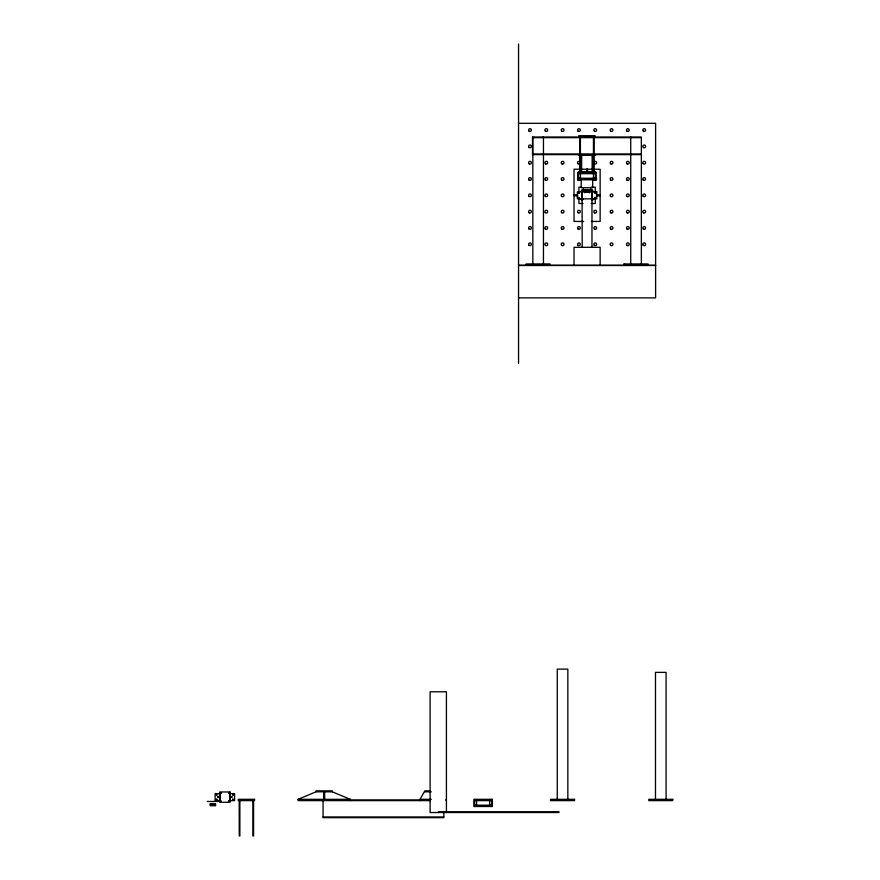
<?xml version="1.0" encoding="UTF-8"?>
<svg xmlns="http://www.w3.org/2000/svg" width="880" height="880" viewBox="0 0 880 880"><rect width="100%" height="100%" fill="white"/><g stroke="black" fill="none" stroke-linecap="round" stroke-linejoin="round"><path stroke-width="1.32" d="M589.292 191.829L589.611 190.19M419.98 800.624L419.98 799.326L424.875 790.834L430.32 790.834M322.784 800.624L298.056 800.624L298.056 799.326L316.008 791.813L332.321 791.813L350.262 799.326L350.262 800.624M582.989 199.012L582.989 199.65M518.551 123.299L655.611 123.299L655.611 297.88L518.551 297.88M532.521 137.654L641.355 137.654M532.521 153.967L641.355 153.967M641.355 154.627L532.521 154.627L532.521 137.005L641.355 137.005L641.355 263.945M578.446 173.679L595.419 173.679M578.446 177.265L579.106 178.244L594.77 178.244L595.419 177.265M581.647 187.176L578.93 187.176L578.93 192.61M591.162 187.176L595.243 187.176L595.243 192.61M584.32 191.829L584.32 190.003L589.545 190.003L589.611 192.687M584.881 190.19L581.944 190.19L581.944 192.764M589.292 190.19L592.229 190.19L592.229 192.764M574.035 194.843L577.797 194.843M596.365 194.843L600.138 194.843M574.035 195.822L577.797 195.822M596.365 195.822L600.138 195.822M583.011 203.489L578.93 203.489L578.93 198.055M591.162 203.489L595.243 203.489L595.243 198.055M583.649 221.441L574.035 221.441L574.035 169.224L600.138 169.224L600.138 221.441L591.338 221.441M624.052 263.945L648.043 263.945L648.043 265.254M518.551 265.254L655.611 265.254M518.551 265.507L655.611 265.507M424.875 791.813L431.266 791.813M220.528 793.606L215.127 793.606L215.127 800.624L220.528 800.624M229.174 793.606L234.575 793.606L234.575 800.624L229.174 800.624M220.242 796.95L217.415 796.95L220.242 797.28M229.46 796.95L232.298 796.95L229.46 797.28M298.056 799.326L350.262 799.326M419.98 799.326L431.288 799.326M430.089 799.909L323.07 799.909L323.07 817.663L443.817 817.663L443.817 811.503M323.07 800.624L430.089 800.624M474.617 800.624L491.59 800.624M207.229 801.46L218.647 801.46M210.331 803.737L215.545 803.737L215.545 805.563L210.331 805.563L210.331 803.737L210.419 805.563M474.617 804.21L475.266 805.189L490.93 805.189L491.59 804.21M323.07 816.937L443.817 816.937M666.083 799.326L666.083 672.375L655.479 672.375L655.479 799.326M630.74 137.005L630.74 263.945M624.041 263.945L624.052 265.254M600.138 265.254L600.138 247.302L574.035 247.302L574.035 265.254M595.419 172.381L595.419 179.553L578.446 179.553L578.446 172.381M595.089 137.005L595.089 135.696L578.776 135.696L578.776 137.005M595.089 154.627L595.089 155.342L578.776 155.342L578.776 154.627M595.089 172.381L595.089 171.655L578.776 171.655L578.776 172.381M594.11 137.06L594.11 172.381M593.461 137.06L593.461 172.381M593.461 173.69L593.461 178.244M592.559 155.342L592.559 171.655M592.647 179.553L592.647 187.715L581.218 187.715L581.218 179.553M592.361 191.829L592.405 198.847M592.24 155.342L592.24 171.655M592.229 197.901L592.229 200.475A7.337 7.337 0 0 0 593.439 199.001M591.976 191.829L591.976 247.302M589.457 190.003L589.457 191.829M589.193 190.003L589.292 192.687M588.775 190.003L588.775 191.829M588.236 190.003L588.236 191.829M587.576 169.224L587.576 171.919M587.609 190.003L587.609 191.829M587.081 169.224L587.081 171.919M586.938 190.003L586.938 191.829M586.597 169.224L586.597 171.919M586.256 190.003L586.256 191.829M585.629 190.003L585.629 191.829M585.09 190.003L585.09 191.829M584.672 190.003L584.672 191.829M584.408 190.003L584.551 192.687M582.087 191.829L582.186 247.302M581.944 197.901L581.944 200.475A7.337 7.337 0 0 1 580.723 199.001M581.768 191.829L581.812 198.847M581.636 155.342L581.636 171.655M581.306 155.342L581.306 171.655M580.404 137.06L580.404 172.381M580.404 173.69L580.404 178.244M579.755 137.06L579.755 172.381M567.853 799.326L567.853 669.119L557.249 669.119L557.249 799.326M550.143 265.254L550.143 263.945L526.152 263.945L526.152 265.254M543.455 137.005L543.455 263.945M543.125 137.005L543.125 137.654M543.125 153.967L543.125 154.627M532.84 137.005L532.84 263.945M518.551 44L518.551 363.286M491.59 799.326L491.59 806.498M489.632 800.635L489.632 805.189M476.575 800.635L476.575 805.189M474.617 799.326L474.617 806.498M446.424 812.537L446.424 691.79L430.111 691.79L430.111 812.537L559.009 812.537L559.009 811.822L438.273 811.822L438.273 812.537M446.094 799.326L446.094 800.624M332.321 791.813L332.321 790.834L316.008 790.834L316.008 791.813M324.654 791.813L324.654 799.326M324.159 791.813L324.159 799.326M323.675 791.813L323.675 799.326M253.572 800.679L253.572 836L252.934 836L252.912 800.679M239.866 800.679L239.866 836L239.228 836L239.217 800.679M230.175 793.606L230.131 800.624M219.857 793.606L219.857 800.624M219.538 793.606L219.538 800.624M215.457 803.737L215.457 805.563M215.204 803.737L215.204 805.563M214.786 803.737L214.786 805.563M214.247 803.737L214.247 805.563M213.62 803.737L213.62 805.563M212.938 803.737L212.938 805.563M212.267 803.737L212.267 805.563M211.629 803.737L211.629 805.563M211.09 803.737L211.09 805.563M210.683 803.737L210.683 805.563M580.723 191.664A7.337 7.337 0 0 1 583.418 188.98M590.755 188.98A7.337 7.337 0 0 1 593.439 191.664M216.315 794.827L216.942 795.003L216.315 794.827M216.315 799.238L216.942 799.403L216.315 799.238M220.528 793.034L221.155 793.21L220.528 793.034M220.528 801.031L221.155 801.196L220.528 801.031M228.525 793.034L229.152 793.21L228.525 793.034M228.525 801.031L229.152 801.196L228.525 801.031M232.628 794.827L233.266 795.003L232.628 794.827M232.628 799.238L233.266 799.403L232.628 799.238M578.545 193.05L579.172 193.215L578.545 193.05M578.545 197.45L579.172 197.626L578.545 197.45M582.758 191.257L583.385 191.422L582.758 191.257M590.755 191.257L591.382 191.422L590.755 191.257M594.858 193.05L595.496 193.215L594.858 193.05M594.858 197.45L595.496 197.626L594.858 197.45M596.134 172.381L577.731 172.381L577.731 179.553L596.134 179.553L596.134 172.381M596.805 191.829L577.357 191.829L577.357 198.847L596.805 198.847L596.805 191.829M229.988 791.978L219.714 791.978L219.714 802.263L229.988 802.263L229.988 791.978M254.551 799.326L238.238 799.326L238.238 800.624L254.551 800.624L254.551 799.326M492.305 799.326L473.902 799.326L473.902 806.498L492.305 806.498L492.305 799.326M574.541 799.326L550.561 799.326L550.561 800.624L574.541 800.624L574.541 799.326M672.771 799.326L648.791 799.326L648.791 800.624L672.771 800.624L672.771 799.326M577.951 245.267A1.386 1.386 0 0 0 580.261 244.64A1.386 1.386 0 0 0 578.567 242.946A1.386 1.386 0 0 0 577.951 245.267M594.264 245.267A1.386 1.386 0 0 0 596.585 244.64A1.386 1.386 0 0 0 594.88 242.946A1.386 1.386 0 0 0 594.264 245.267M610.863 245.487A1.386 1.386 0 0 0 612.942 244.288A1.386 1.386 0 0 0 610.863 243.078A1.386 1.386 0 0 0 610.863 245.487M627.187 245.487A1.386 1.386 0 0 0 629.266 244.288A1.386 1.386 0 0 0 627.187 243.078A1.386 1.386 0 0 0 627.187 245.487M643.214 245.267A1.386 1.386 0 0 0 645.535 244.64A1.386 1.386 0 0 0 643.83 242.946A1.386 1.386 0 0 0 643.214 245.267M561.913 245.487A1.386 1.386 0 0 0 563.992 244.288A1.386 1.386 0 0 0 561.913 243.078A1.386 1.386 0 0 0 561.913 245.487M545.6 245.487A1.386 1.386 0 0 0 547.679 244.288A1.386 1.386 0 0 0 545.6 243.078A1.386 1.386 0 0 0 545.6 245.487M529.001 245.267A1.386 1.386 0 0 0 531.322 244.64A1.386 1.386 0 0 0 529.617 242.946A1.386 1.386 0 0 0 529.001 245.267M594.55 229.163A1.386 1.386 0 0 0 596.629 227.964A1.386 1.386 0 0 0 594.55 226.765A1.386 1.386 0 0 0 594.55 229.163M627.187 229.163A1.386 1.386 0 0 0 629.266 227.964A1.386 1.386 0 0 0 627.187 226.765A1.386 1.386 0 0 0 627.187 229.163M578.237 229.163A1.386 1.386 0 0 0 580.316 227.964A1.386 1.386 0 0 0 578.237 226.765A1.386 1.386 0 0 0 578.237 229.163M610.863 229.163A1.386 1.386 0 0 0 612.942 227.964A1.386 1.386 0 0 0 610.863 226.765A1.386 1.386 0 0 0 610.863 229.163M561.913 229.163A1.386 1.386 0 0 0 563.992 227.964A1.386 1.386 0 0 0 561.913 226.765A1.386 1.386 0 0 0 561.913 229.163M643.5 229.163A1.386 1.386 0 0 0 645.579 227.964A1.386 1.386 0 0 0 643.5 226.765A1.386 1.386 0 0 0 643.5 229.163M529.001 228.943A1.386 1.386 0 0 0 531.322 228.327A1.386 1.386 0 0 0 529.617 226.622A1.386 1.386 0 0 0 529.001 228.943M545.314 228.943A1.386 1.386 0 0 0 547.635 228.327A1.386 1.386 0 0 0 545.93 226.622A1.386 1.386 0 0 0 545.314 228.943M594.55 212.85A1.386 1.386 0 0 0 596.629 211.651A1.386 1.386 0 0 0 594.55 210.452A1.386 1.386 0 0 0 594.55 212.85M627.187 212.85A1.386 1.386 0 0 0 629.266 211.651A1.386 1.386 0 0 0 627.187 210.452A1.386 1.386 0 0 0 627.187 212.85M577.951 212.63A1.386 1.386 0 0 0 580.261 212.014A1.386 1.386 0 0 0 578.567 210.309A1.386 1.386 0 0 0 577.951 212.63M610.863 212.85A1.386 1.386 0 0 0 612.942 211.651A1.386 1.386 0 0 0 610.863 210.452A1.386 1.386 0 0 0 610.863 212.85M643.5 212.85A1.386 1.386 0 0 0 645.579 211.651A1.386 1.386 0 0 0 643.5 210.452A1.386 1.386 0 0 0 643.5 212.85M561.627 212.63A1.386 1.386 0 0 0 563.948 212.014A1.386 1.386 0 0 0 562.254 210.309A1.386 1.386 0 0 0 561.627 212.63M529.287 212.85A1.386 1.386 0 0 0 531.366 211.651A1.386 1.386 0 0 0 529.287 210.452A1.386 1.386 0 0 0 529.287 212.85M545.314 212.63A1.386 1.386 0 0 0 547.635 212.014A1.386 1.386 0 0 0 545.93 210.309A1.386 1.386 0 0 0 545.314 212.63M610.577 196.317A1.386 1.386 0 0 0 612.898 195.69A1.386 1.386 0 0 0 611.204 193.996A1.386 1.386 0 0 0 610.577 196.317M626.89 196.317A1.386 1.386 0 0 0 629.211 195.69A1.386 1.386 0 0 0 627.517 193.996A1.386 1.386 0 0 0 626.89 196.317M561.627 196.317A1.386 1.386 0 0 0 563.948 195.69A1.386 1.386 0 0 0 562.254 193.996A1.386 1.386 0 0 0 561.627 196.317M643.214 196.317A1.386 1.386 0 0 0 645.535 195.69A1.386 1.386 0 0 0 643.83 193.996A1.386 1.386 0 0 0 643.214 196.317M545.314 196.317A1.386 1.386 0 0 0 547.635 195.69A1.386 1.386 0 0 0 545.93 193.996A1.386 1.386 0 0 0 545.314 196.317M594.55 180.224A1.386 1.386 0 0 0 596.629 179.014A1.386 1.386 0 0 0 594.55 177.815A1.386 1.386 0 0 0 594.55 180.224M626.89 179.993A1.386 1.386 0 0 0 629.211 179.377A1.386 1.386 0 0 0 627.517 177.683A1.386 1.386 0 0 0 626.89 179.993M529.001 196.317A1.386 1.386 0 0 0 531.322 195.69A1.386 1.386 0 0 0 529.617 193.996A1.386 1.386 0 0 0 529.001 196.317M561.627 179.993A1.386 1.386 0 0 0 563.948 179.377A1.386 1.386 0 0 0 562.254 177.683A1.386 1.386 0 0 0 561.627 179.993M610.577 179.993A1.386 1.386 0 0 0 612.898 179.377A1.386 1.386 0 0 0 611.204 177.683A1.386 1.386 0 0 0 610.577 179.993M578.237 180.224A1.386 1.386 0 0 0 580.316 179.014A1.386 1.386 0 0 0 578.237 177.815A1.386 1.386 0 0 0 578.237 180.224M643.214 179.993A1.386 1.386 0 0 0 645.535 179.377A1.386 1.386 0 0 0 643.83 177.683A1.386 1.386 0 0 0 643.214 179.993M627.187 163.9A1.386 1.386 0 0 0 629.266 162.701A1.386 1.386 0 0 0 627.187 161.502A1.386 1.386 0 0 0 627.187 163.9M594.264 163.68A1.386 1.386 0 0 0 596.585 163.064A1.386 1.386 0 0 0 594.88 161.359A1.386 1.386 0 0 0 594.264 163.68M529.001 179.993A1.386 1.386 0 0 0 531.322 179.377A1.386 1.386 0 0 0 529.617 177.683A1.386 1.386 0 0 0 529.001 179.993M545.314 179.993A1.386 1.386 0 0 0 547.635 179.377A1.386 1.386 0 0 0 545.93 177.683A1.386 1.386 0 0 0 545.314 179.993M643.214 163.68A1.386 1.386 0 0 0 645.535 163.064A1.386 1.386 0 0 0 643.83 161.359A1.386 1.386 0 0 0 643.214 163.68M577.951 163.68A1.386 1.386 0 0 0 580.261 163.064A1.386 1.386 0 0 0 578.567 161.359A1.386 1.386 0 0 0 577.951 163.68M610.863 163.9A1.386 1.386 0 0 0 612.942 162.701A1.386 1.386 0 0 0 610.863 161.502A1.386 1.386 0 0 0 610.863 163.9M561.913 163.9A1.386 1.386 0 0 0 563.992 162.701A1.386 1.386 0 0 0 561.913 161.502A1.386 1.386 0 0 0 561.913 163.9M529.287 163.9A1.386 1.386 0 0 0 531.366 162.701A1.386 1.386 0 0 0 529.287 161.502A1.386 1.386 0 0 0 529.287 163.9M545.6 163.9A1.386 1.386 0 0 0 547.679 162.701A1.386 1.386 0 0 0 545.6 161.502A1.386 1.386 0 0 0 545.6 163.9M643.5 147.587A1.386 1.386 0 0 0 645.579 146.388A1.386 1.386 0 0 0 643.5 145.189A1.386 1.386 0 0 0 643.5 147.587M529.001 147.367A1.386 1.386 0 0 0 531.322 146.74A1.386 1.386 0 0 0 529.617 145.046A1.386 1.386 0 0 0 529.001 147.367M626.89 131.054A1.386 1.386 0 0 0 629.211 130.427A1.386 1.386 0 0 0 627.517 128.733A1.386 1.386 0 0 0 626.89 131.054M577.951 131.054A1.386 1.386 0 0 0 580.261 130.427A1.386 1.386 0 0 0 578.567 128.733A1.386 1.386 0 0 0 577.951 131.054M594.55 131.274A1.386 1.386 0 0 0 596.629 130.064A1.386 1.386 0 0 0 594.55 128.865A1.386 1.386 0 0 0 594.55 131.274M529.001 131.054A1.386 1.386 0 0 0 531.322 130.427A1.386 1.386 0 0 0 529.617 128.733A1.386 1.386 0 0 0 529.001 131.054M643.5 131.274A1.386 1.386 0 0 0 645.579 130.064A1.386 1.386 0 0 0 643.5 128.865A1.386 1.386 0 0 0 643.5 131.274M610.577 131.054A1.386 1.386 0 0 0 612.898 130.427A1.386 1.386 0 0 0 611.204 128.733A1.386 1.386 0 0 0 610.577 131.054M561.627 131.054A1.386 1.386 0 0 0 563.948 130.427A1.386 1.386 0 0 0 562.254 128.733A1.386 1.386 0 0 0 561.627 131.054M545.314 131.054A1.386 1.386 0 0 0 547.635 130.427A1.386 1.386 0 0 0 545.93 128.733A1.386 1.386 0 0 0 545.314 131.054"/></g></svg>
